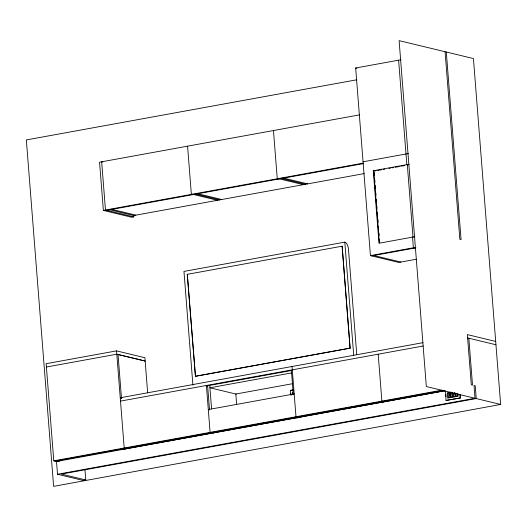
<?xml version="1.0" encoding="UTF-8"?>
<svg xmlns="http://www.w3.org/2000/svg" width="527" height="527" viewBox="0 0 527 527"><rect width="100%" height="100%" fill="white"/><g stroke="black" fill="none" stroke-linecap="round" stroke-linejoin="round"><path stroke-width="0.79" d="M500.65 404.459L426.336 386.535L399.11 40.638L473.43 58.563L500.65 404.459L53.616 486.362L26.35 139.932L356.799 79.788M416.251 259.258L398.774 262.439L370.435 255.602L355.666 67.996L401.001 59.749M359.361 114.899L99.563 162.184L103.358 210.418L131.704 217.256L133.812 216.874L133.687 215.233M363.05 161.802L408.385 153.548M103.358 210.418L363.156 163.133M106.691 210.332L363.571 163.574M409.235 164.207L373.274 170.755L378.979 243.237L414.94 236.689M374.499 171.044L376.094 170.755M377.694 170.465L381.686 169.74M383.287 169.45L384.888 169.154M388.88 168.429L390.481 168.139M392.075 167.85L393.676 167.56M395.27 167.263L399.268 166.539M400.869 166.249L404.861 165.518M364.216 173.587L133.706 215.536L108.977 209.575M356.318 354.289A6.344 3.043 79.7 0 0 356.496 351.285L348.459 249.119A6.344 3.043 79.7 0 0 344.803 242.13L183.963 271.405L192.915 385.197M187.296 274.323L342.142 246.195L350.165 348.143L195.445 376.304L187.296 274.323L195.445 376.304M370.435 255.602L415.763 247.354M371.654 255.898L415.816 247.861M147.665 392.852L144.892 357.708L116.546 350.877L46.145 363.689L53.787 460.822L57.403 461.692M46.402 367.023L116.81 354.203L145.156 361.041L118.035 354.5L121.5 398.544M195.319 376.271L350.165 348.143M422.911 342.688L120.248 397.773L121.823 398.155M120.505 401.106L423.174 346.015M206.017 386.06L292.814 370.264M291.596 372.912L209.924 387.78L236.248 394.13M292.432 383.722L235.826 394.025L236.656 404.552M290.759 395.072L290.39 390.408L293.519 389.842M293.078 390.066L290.39 390.408M208.297 409.558L294.191 393.919M53.787 460.822L442.094 390.145M55.006 461.118L444.116 390.296M128.891 448.246L210.556 433.378M214.785 432.608L296.451 417.746M300.68 416.976L382.352 402.114M386.574 401.343L444.795 390.744M444.88 390.79L56.501 461.474L57.509 474.267L83.134 480.446L85.776 479.972L84.959 469.577M451 392.095L447.225 392.786L447.647 398.116L458.207 396.192L458.029 393.906M455.73 394.17L456.079 394.104M457.614 395.77L453.754 396.324L453.503 393.129M445.308 391.106L446.046 400.434L460.466 397.951L460.223 394.842M460.466 397.951L446.046 400.434M57.509 474.267L475.018 398.274L474.01 385.487L475.235 385.777L476.237 398.57L61.363 474.083L85.776 479.972M355.666 67.996L356.891 68.293M408.056 164.938L406.837 164.641L398.616 60.183M282.88 177.922L307.61 183.89M280.772 178.304L305.502 184.272M278.658 178.693L303.387 184.654M278.48 179.061L277.261 178.765L273.467 130.531M102.897 162.099L101.671 161.802L105.472 210.036L133.812 216.874M197.783 193.752L221.715 199.522M194.871 193.943L219.601 199.904M191.966 194.134L217.493 200.286M414.604 248.085L413.379 247.789L412.542 237.13M192.586 194.694L191.367 194.404L187.572 146.17M342.142 246.195L350.04 348.11M373.768 255.516L400.889 262.057M111.092 209.193L135.821 215.154M495.69 341.437L467.344 334.599L471.303 384.829L472.521 385.125L468.832 338.222M467.607 337.932L495.953 344.763M385.217 401.014L386.811 401.403M384.703 401.785L381.884 401.106L378.195 354.203M380.995 401.785L383.386 402.364M299.323 416.646L300.917 417.035M299.606 417.608L295.99 416.738L292.037 366.509M295.1 417.417L297.491 417.997M213.428 432.285L215.023 432.667M213.705 433.247L210.095 432.371L206.406 385.474L207.625 385.764L209.535 410.026M209.199 433.049L210.8 433.438M127.534 447.917L129.128 448.299M127.014 448.688L124.194 448.009L116.546 350.877M122.949 448.747L125.347 449.327M57.12 460.73L59.511 461.309M446.303 52.021L461.072 239.627L459.847 239.33L445.084 51.725M459.88 394.763L460.124 397.872M457.087 393.287L457.278 395.685M454.887 392.595L455.025 394.295L454.669 394.361L454.537 392.661M452.568 392.582L452.93 397.154M445.895 394.295L446.079 396.627M407.292 164.49L413.036 237.512M374.196 172.316L374.46 175.603M374.783 179.7L374.974 182.164M375.231 185.445L375.487 188.732M375.81 192.829L376.008 195.293M376.331 199.397L376.522 201.861M376.845 205.958L377.042 208.422M377.365 212.526L377.622 215.806M377.879 219.087L378.136 222.368M378.458 226.472L378.656 228.935M378.979 233.039L379.17 235.497M379.493 239.601L379.69 242.064M373.729 170.596L379.414 242.802M344.803 242.13L353.703 355.185M291.405 370.514L293.315 394.776M292.307 392.088L292.485 394.374M290.976 393.603L291.095 395.158M209.733 385.382L211.584 408.833M450.519 396.027L450.104 396.495L449.788 395.869L450.519 396.027M455.796 395.066L455.387 395.533L455.071 394.907L455.796 395.066M451.679 392.648L448.161 393.287L448.477 397.286L451.995 396.647L451.679 392.648M449.61 393.557L449.254 393.623L449.393 395.322L449.742 395.257L449.61 393.557M450.664 393.366L450.315 393.432L450.447 395.131L450.802 395.066L450.664 393.366"/></g></svg>
